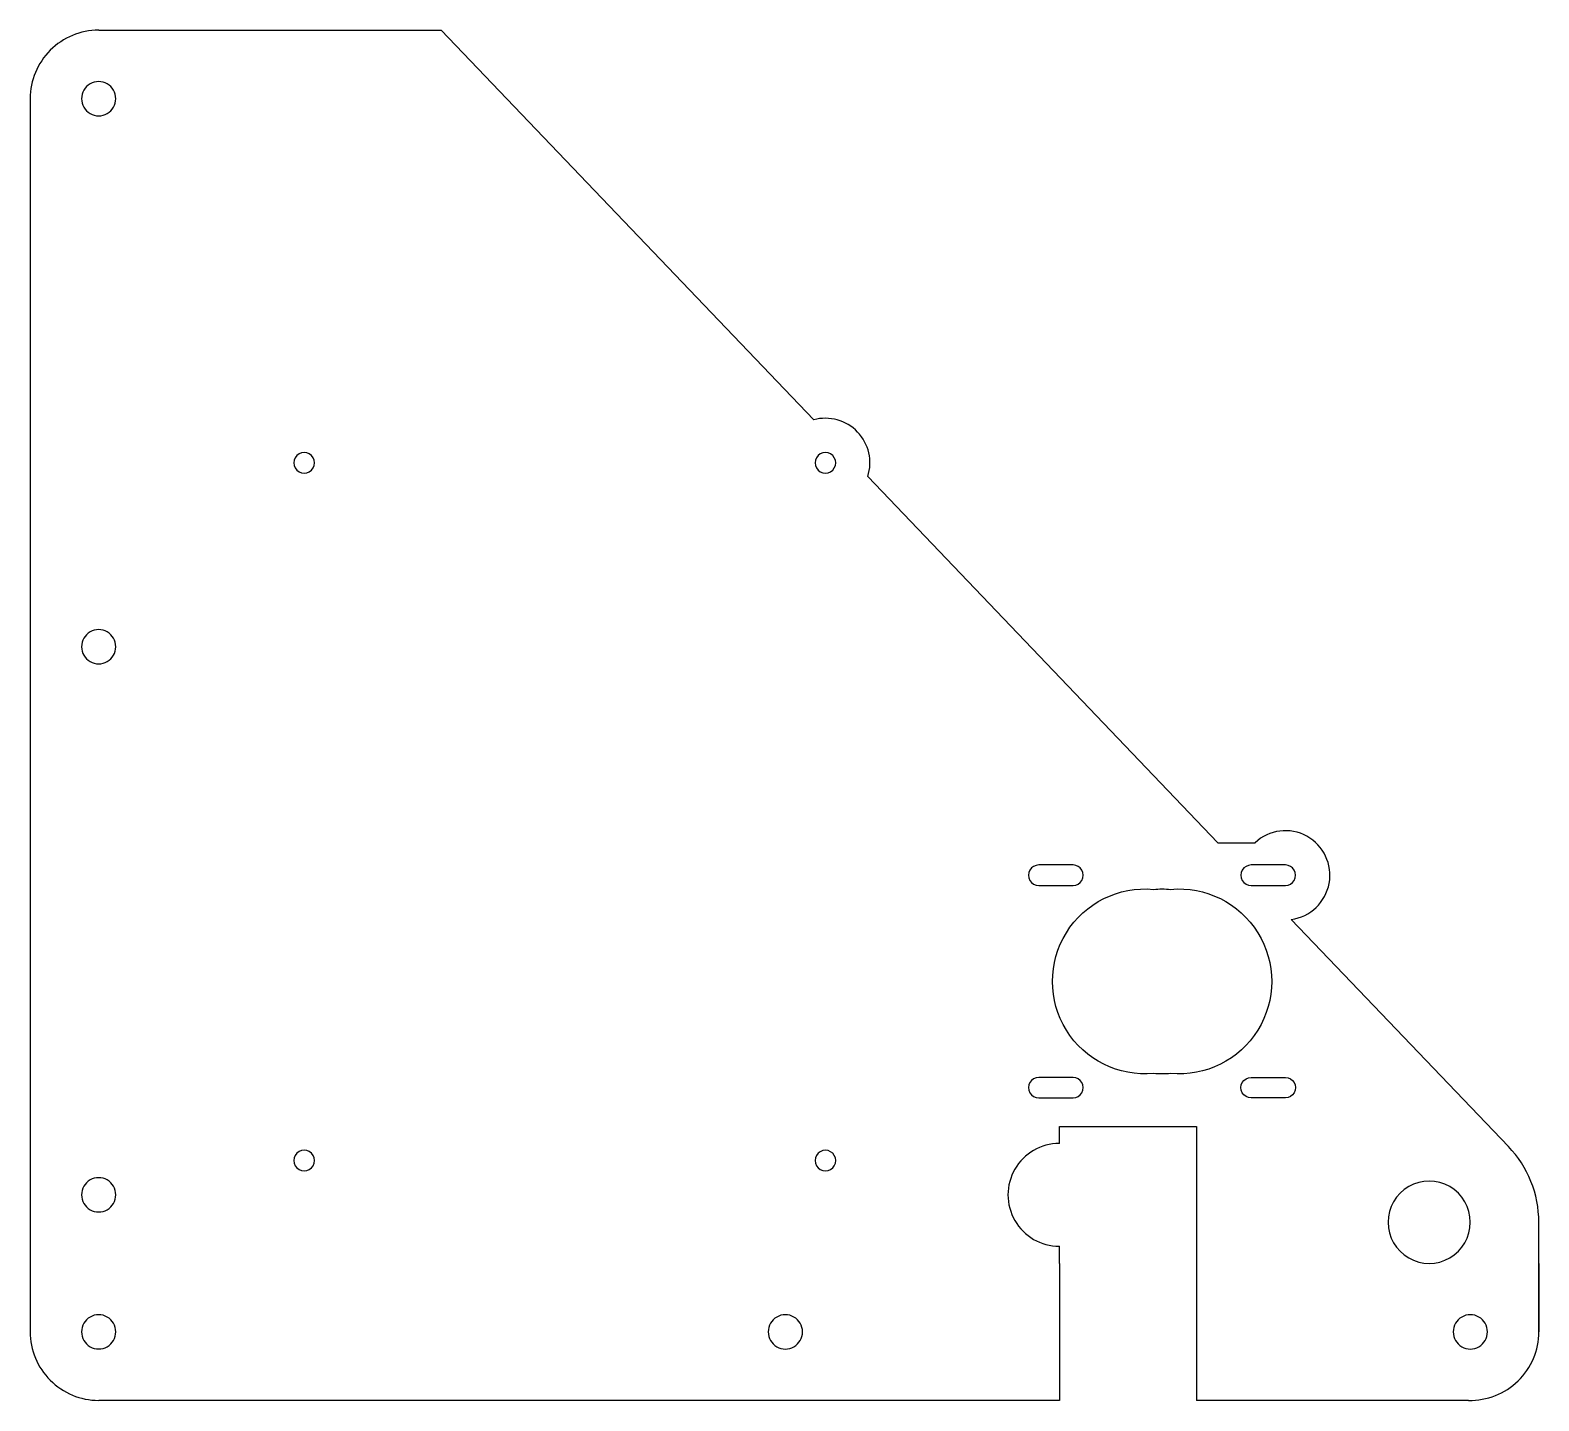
# Model space of a CAD drawing. Extents: x 439 to 660, y -200 to 0.
import ezdxf

# ---------------------------------------------------------------- set-up
doc = ezdxf.new("R2010")
doc.units = 0
doc.layers.add('Layer_1', color=7, linetype='CONTINUOUS')

msp = doc.modelspace()

# ---------------------------------------------------------------- linework, layer by layer
at = {"layer": 'Layer_1', "color": 7}
for points in [[(449.47373, 0.21591), (499.47373, 0.21591)], [(499.47373, 0.21591), (553.86409, -56.66295)], [(439.47373, -9.78409), (439.47373, -189.78409)], [(561.76217, -64.92237), (612.88324, -118.38234)], [(612.88324, -118.38234), (618.29418, -118.38231)], [(591.7262, -121.6373), (586.72621, -121.6373)], [(617.72623, -124.63704), (622.72619, -124.63702)], [(623.59035, -129.57932), (655.29005, -162.72936)], [(622.72648, -155.63728), (617.72646, -155.6373)], [(589.72619, -159.78728), (609.72621, -159.78728), (609.72621, -179.78728)], [(589.72619, -162.28728), (589.72619, -159.78728)], [(659.72618, -182.75153), (659.72618, -179.78728), (659.72618, -189.78728), (659.72618, -173.78727)], [(589.72619, -179.78728), (589.72619, -177.28728)], [(589.72619, -179.78728), (589.72619, -199.78409)], [(609.72621, -179.78728), (609.72621, -199.78409)], [(643.72754, -179.78728), (643.72454, -179.78728)], [(643.72754, -179.78728), (643.72454, -179.78728)], [(589.72619, -199.78409), (449.47373, -199.78409)], [(649.47374, -199.78409), (609.72621, -199.78409)]]:
    msp.add_lwpolyline(points, dxfattribs=at)
for points in [[(451.97373, -9.78409)], [(480.97373, -62.93409)], [(557.07373, -62.93409)], [(451.97373, -89.78409)], [(591.7262, -121.6373)], [(622.72619, -121.63702)], [(605.97621, -125.19515)], [(586.72648, -155.6373)], [(480.97373, -164.78409)], [(557.07373, -164.78409)], [(451.97373, -169.78409)], [(649.7262, -173.78727)], [(451.97373, -189.78409)], [(552.22619, -189.78728)], [(652.2262, -189.78728)]]:
    msp.add_lwpolyline(points, close=True, dxfattribs=at)
for points in [[(449.47373, 0.21591), (446.821565, 0.21591), (444.278026, -0.837658), (442.402662, -2.713022)], [(442.402662, -2.713022), (440.527298, -4.588386), (439.47373, -7.131925), (439.47373, -9.78409)], [(448.223376, -7.618006), (447.449694, -8.06486), (446.973292, -8.890634), (446.97373, -9.78409)], [(450.724084, -7.618006), (449.950401, -7.171151), (448.997059, -7.171151), (448.223376, -7.618006)], [(451.97373, -9.78409), (451.974168, -8.890634), (451.497766, -8.06486), (450.724084, -7.618006)], [(446.97373, -9.78409), (446.973292, -10.677546), (447.449694, -11.50332), (448.223376, -11.950174)], [(450.724084, -11.950174), (451.497766, -11.50332), (451.974168, -10.677546), (451.97373, -9.78409)], [(448.223376, -11.950174), (448.997059, -12.397029), (449.950401, -12.397029), (450.724084, -11.950174)], [(560.271543, -58.4418), (558.623653, -56.718518), (556.16451, -56.035806), (553.86409, -56.66295)], [(561.76217, -64.92237), (562.491527, -62.652286), (561.919433, -60.165082), (560.271543, -58.4418)], [(478.723255, -61.633682), (478.258912, -61.901997), (477.973143, -62.3978), (477.97373, -62.93409)], [(480.224205, -61.633682), (479.759862, -61.365367), (479.187598, -61.365367), (478.723255, -61.633682)], [(480.97373, -62.93409), (480.974317, -62.3978), (480.688548, -61.901997), (480.224205, -61.633682)], [(554.823723, -61.635048), (554.359619, -61.902998), (554.07372, -62.39819), (554.07372, -62.93409)], [(556.323728, -61.635048), (555.859624, -61.367097), (555.287826, -61.367097), (554.823723, -61.635048)], [(557.07373, -62.93409), (557.07373, -62.39819), (556.787831, -61.902998), (556.323728, -61.635048)], [(477.97373, -62.93409), (477.973143, -63.47038), (478.258912, -63.966183), (478.723255, -64.234498)], [(480.224205, -64.234498), (480.688548, -63.966183), (480.974317, -63.47038), (480.97373, -62.93409)], [(554.07372, -62.93409), (554.07372, -63.46999), (554.359619, -63.965182), (554.823723, -64.233132)], [(556.323728, -64.233132), (556.787831, -63.965182), (557.07373, -63.46999), (557.07373, -62.93409)], [(478.723255, -64.234498), (479.187598, -64.502813), (479.759862, -64.502813), (480.224205, -64.234498)], [(554.823723, -64.233132), (555.287826, -64.501083), (555.859624, -64.501083), (556.323728, -64.233132)], [(448.223376, -87.618006), (447.449694, -88.06486), (446.973292, -88.890634), (446.97373, -89.78409)], [(450.724084, -87.618006), (449.950401, -87.171151), (448.997059, -87.171151), (448.223376, -87.618006)], [(451.97373, -89.78409), (451.974168, -88.890634), (451.497766, -88.06486), (450.724084, -87.618006)], [(446.97373, -89.78409), (446.973292, -90.677546), (447.449694, -91.50332), (448.223376, -91.950174)], [(450.724084, -91.950174), (451.497766, -91.50332), (451.974168, -90.677546), (451.97373, -89.78409)], [(448.223376, -91.950174), (448.997059, -92.397029), (449.950401, -92.397029), (450.724084, -91.950174)], [(625.857048, -117.440728), (623.397221, -116.088732), (620.347404, -116.468437), (618.29418, -118.38231)], [(629.115745, -124.330172), (629.630983, -121.570975), (628.316874, -118.792724), (625.857048, -117.440728)], [(585.427172, -122.3873), (585.159223, -122.851402), (585.159223, -123.423198), (585.427172, -123.8873)], [(586.72621, -121.6373), (586.190312, -121.6373), (585.695121, -121.923198), (585.427172, -122.3873)], [(593.025238, -122.3873), (592.757289, -121.923198), (592.262098, -121.6373), (591.7262, -121.6373)], [(593.025238, -123.8873), (593.293187, -123.423198), (593.293187, -122.851402), (593.025238, -122.3873)], [(616.427169, -122.387053), (616.159225, -122.851157), (616.159231, -123.422954), (616.427184, -123.887053)], [(617.7262, -121.63704), (617.190302, -121.637045), (616.695114, -121.922949), (616.427169, -122.387053)], [(622.72619, -121.63702), (622.72619, -121.63702), (617.7262, -121.63704), (617.7262, -121.63704)], [(624.025228, -122.38702), (623.757279, -121.922918), (623.262088, -121.63702), (622.72619, -121.63702)], [(624.025228, -123.88702), (624.293177, -123.422918), (624.293177, -122.851122), (624.025228, -122.38702)], [(585.427172, -123.8873), (585.695121, -124.351402), (586.190312, -124.6373), (586.72621, -124.6373)], [(586.72621, -124.6373), (586.72621, -124.6373), (591.7262, -124.6373), (591.7262, -124.6373)], [(590.74919, -131.529085), (593.44631, -127.174142), (598.375858, -124.720854), (603.47635, -125.19516)], [(591.7262, -124.6373), (592.262098, -124.6373), (592.757289, -124.351402), (593.025238, -123.8873)], [(603.47635, -125.19516), (604.307843, -125.117839), (605.144717, -125.117835), (605.97621, -125.19515)], [(605.97621, -125.19515), (611.076698, -124.720799), (616.006268, -127.174043), (618.703427, -131.528961)], [(616.427184, -123.887053), (616.695138, -124.351152), (617.190332, -124.637045), (617.72623, -124.63704)], [(622.72619, -124.63702), (623.262088, -124.63702), (623.757279, -124.351122), (624.025228, -123.88702)], [(623.59035, -129.57932), (626.372325, -129.206151), (628.600507, -127.089369), (629.115745, -124.330172)], [(590.74919, -145.745245), (588.052069, -141.390303), (588.052069, -135.884027), (590.74919, -131.529085)], [(618.703427, -131.528961), (621.400586, -135.88388), (621.400635, -141.390155), (618.703554, -145.745122)], [(603.47635, -152.07917), (598.375858, -152.553476), (593.44631, -150.100188), (590.74919, -145.745245)], [(618.703554, -145.745122), (616.006472, -150.100088), (611.076946, -152.55342), (605.97645, -152.07916)], [(585.426049, -153.386838), (585.15774, -153.851184), (585.157745, -154.423448), (585.426064, -154.887788)], [(586.72645, -152.6373), (586.19016, -152.636718), (585.694359, -152.922493), (585.426049, -153.386838)], [(591.7265, -152.63728), (591.7265, -152.63728), (586.72645, -152.6373), (586.72645, -152.6373)], [(593.025538, -153.38728), (592.757589, -152.923178), (592.262398, -152.63728), (591.7265, -152.63728)], [(593.025538, -154.88728), (593.293487, -154.423178), (593.293487, -153.851382), (593.025538, -153.38728)], [(605.97645, -152.07916), (605.144878, -152.156496), (604.307923, -152.156499), (603.47635, -152.07917)], [(616.426052, -154.887775), (616.157737, -154.423432), (616.157737, -153.851168), (616.426052, -153.386825)], [(616.426052, -153.386825), (616.694367, -152.922482), (617.19017, -152.636713), (617.72646, -152.6373)], [(617.72646, -152.6373), (617.72646, -152.6373), (622.72648, -152.63728), (622.72648, -152.63728)], [(622.72648, -152.63728), (623.262378, -152.63728), (623.757569, -152.923178), (624.025518, -153.38728)], [(624.025518, -153.38728), (624.293467, -153.851382), (624.293467, -154.423178), (624.025518, -154.88728)], [(585.426064, -154.887788), (585.694384, -155.352128), (586.19019, -155.637893), (586.72648, -155.6373)], [(586.72648, -155.6373), (586.72648, -155.6373), (591.7265, -155.63728), (591.7265, -155.63728)], [(591.7265, -155.63728), (592.262398, -155.63728), (592.757589, -155.351382), (593.025538, -154.88728)], [(617.72646, -155.6373), (617.19017, -155.637887), (616.694367, -155.352118), (616.426052, -154.887775)], [(624.025518, -154.88728), (623.757569, -155.351382), (623.262378, -155.63728), (622.72648, -155.63728)], [(589.72619, -162.28728), (587.046698, -162.28728), (584.570745, -163.716772), (583.230999, -166.03728)], [(659.72618, -173.78727), (659.726185, -169.667652), (658.137192, -165.70678), (655.29005, -162.72936)], [(478.723255, -163.483682), (478.258912, -163.751997), (477.973143, -164.2478), (477.97373, -164.78409)], [(477.97373, -164.78409), (477.973143, -165.32038), (478.258912, -165.816183), (478.723255, -166.084498)], [(480.224205, -163.483682), (479.759862, -163.215367), (479.187598, -163.215367), (478.723255, -163.483682)], [(480.97373, -164.78409), (480.974317, -164.2478), (480.688548, -163.751997), (480.224205, -163.483682)], [(480.224205, -166.084498), (480.688548, -165.816183), (480.974317, -165.32038), (480.97373, -164.78409)], [(554.823723, -163.485048), (554.359619, -163.752998), (554.07372, -164.24819), (554.07372, -164.78409)], [(554.07372, -164.78409), (554.07372, -165.31999), (554.359619, -165.815182), (554.823723, -166.083132)], [(556.323728, -163.485048), (555.859624, -163.217097), (555.287826, -163.217097), (554.823723, -163.485048)], [(557.07373, -164.78409), (557.07373, -164.24819), (556.787831, -163.752998), (556.323728, -163.485048)], [(556.323728, -166.083132), (556.787831, -165.815182), (557.07373, -165.31999), (557.07373, -164.78409)], [(450.724084, -167.618006), (449.950401, -167.171151), (448.997059, -167.171151), (448.223376, -167.618006)], [(478.723255, -166.084498), (479.187598, -166.352813), (479.759862, -166.352813), (480.224205, -166.084498)], [(554.823723, -166.083132), (555.287826, -166.351083), (555.859624, -166.351083), (556.323728, -166.083132)], [(583.230999, -166.03728), (581.891254, -168.357788), (581.891254, -171.216772), (583.230999, -173.53728)], [(448.223376, -167.618006), (447.449694, -168.06486), (446.973292, -168.890634), (446.97373, -169.78409)], [(451.97373, -169.78409), (451.974168, -168.890634), (451.497766, -168.06486), (450.724084, -167.618006)], [(640.724166, -168.585265), (638.866728, -169.658623), (637.723682, -171.642004), (637.72619, -173.78727)], [(646.728224, -168.585265), (644.870786, -167.511907), (642.581604, -167.511907), (640.724166, -168.585265)], [(649.7262, -173.78727), (649.728708, -171.642004), (648.585662, -169.658623), (646.728224, -168.585265)], [(446.97373, -169.78409), (446.973292, -170.677546), (447.449694, -171.50332), (448.223376, -171.950174)], [(450.724084, -171.950174), (451.497766, -171.50332), (451.974168, -170.677546), (451.97373, -169.78409)], [(448.223376, -171.950174), (448.997059, -172.397029), (449.950401, -172.397029), (450.724084, -171.950174)], [(583.230999, -173.53728), (584.570745, -175.857788), (587.046698, -177.28728), (589.72619, -177.28728)], [(637.72619, -173.78727), (637.723682, -175.932536), (638.866728, -177.915917), (640.724166, -178.989275)], [(646.728224, -178.989275), (648.585662, -177.915917), (649.728708, -175.932536), (649.7262, -173.78727)], [(640.724166, -178.989275), (642.581604, -180.062633), (644.870786, -180.062633), (646.728224, -178.989275)], [(450.724084, -187.618006), (449.950401, -187.171151), (448.997059, -187.171151), (448.223376, -187.618006)], [(550.977638, -187.61805), (550.203402, -187.170357), (549.248988, -187.170357), (548.474752, -187.61805)], [(650.977648, -187.61805), (650.203412, -187.170357), (649.248998, -187.170357), (648.474762, -187.61805)], [(448.223376, -187.618006), (447.449694, -188.06486), (446.973292, -188.890634), (446.97373, -189.78409)], [(451.97373, -189.78409), (451.974168, -188.890634), (451.497766, -188.06486), (450.724084, -187.618006)], [(548.474752, -187.61805), (547.700516, -188.065744), (547.224411, -188.892927), (547.2262, -189.78728)], [(552.22619, -189.78728), (552.227979, -188.892927), (551.751874, -188.065744), (550.977638, -187.61805)], [(648.474762, -187.61805), (647.700526, -188.065744), (647.224421, -188.892927), (647.22621, -189.78728)], [(652.2262, -189.78728), (652.227989, -188.892927), (651.751884, -188.065744), (650.977648, -187.61805)], [(439.47373, -189.78409), (439.47373, -192.436255), (440.527298, -194.979794), (442.402662, -196.855158)], [(446.97373, -189.78409), (446.973292, -190.677546), (447.449694, -191.50332), (448.223376, -191.950174)], [(450.724084, -191.950174), (451.497766, -191.50332), (451.974168, -190.677546), (451.97373, -189.78409)], [(547.2262, -189.78728), (547.224411, -190.681633), (547.700516, -191.508816), (548.474752, -191.95651)], [(550.977638, -191.95651), (551.751874, -191.508816), (552.227979, -190.681633), (552.22619, -189.78728)], [(647.22621, -189.78728), (647.224421, -190.681633), (647.700526, -191.508816), (648.474762, -191.95651)], [(650.977648, -191.95651), (651.751884, -191.508816), (652.227989, -190.681633), (652.2262, -189.78728)], [(656.707425, -196.94704), (658.637651, -195.064942), (659.726179, -192.483215), (659.72618, -189.78728)], [(448.223376, -191.950174), (448.997059, -192.397029), (449.950401, -192.397029), (450.724084, -191.950174)], [(548.474752, -191.95651), (549.248988, -192.404203), (550.203402, -192.404203), (550.977638, -191.95651)], [(648.474762, -191.95651), (649.248998, -192.404203), (650.203412, -192.404203), (650.977648, -191.95651)], [(442.402662, -196.855158), (444.278026, -198.730522), (446.821565, -199.78409), (449.47373, -199.78409)], [(649.47374, -199.78409), (652.168815, -199.852146), (654.7772, -198.829139), (656.707425, -196.94704)]]:
    msp.add_open_spline(points, degree=3, dxfattribs=at)

doc.saveas('drawing.dxf')
